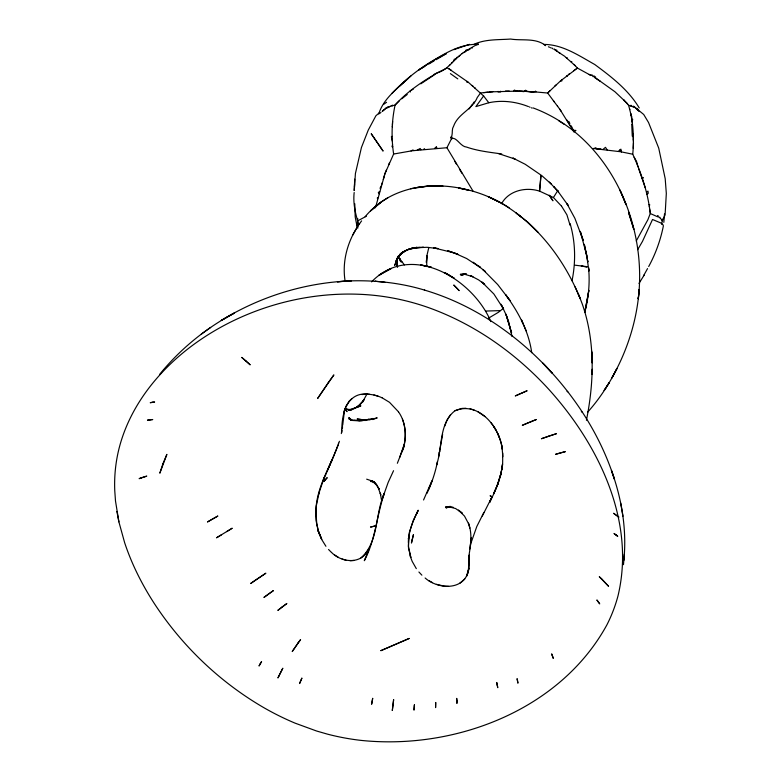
<?xml version="1.0" encoding="UTF-8"?>
<svg xmlns="http://www.w3.org/2000/svg" width="781" height="781" viewBox="0 0 781 781"><rect width="100%" height="100%" fill="white"/><g stroke="black" fill="none" stroke-linecap="round" stroke-linejoin="round"><path stroke-width="1.17" d="M469.859 528.093L468.424 523.124C472.271 533.033 470.855 543.693 469.225 553.866C468.932 560.504 469.947 567.357 467.594 573.742C461.024 591.032 436.764 588.532 425.128 577.999M500.611 91.231L500.611 91.914L498.102 91.914L498.112 91.397M468.004 572.61L466.491 576.329L468.893 568.138L468.317 571.302L469.371 554.744M354.281 190.3L355.414 173.519L361.437 147.511L368.251 130.124L375.905 115.754L379.244 112.864M354.447 186.942L354.672 179.142M527.8 91.387L533.101 92.187L521.796 90.996L491.552 91.826L480.549 92.959L477.289 97.459C472.378 109.652 458.047 113.596 453.663 126.063C451.135 129.461 453.419 134.986 450.813 137.632L451.418 138.852M502.476 203.841C539.944 226.236 567.25 263.685 582.343 304.219C595.307 341.434 594.107 382.085 586.424 420.256M519.082 91.094L523.944 91.65L524.354 91.162M591.93 374.509L592.115 369.257M400.175 260.971L400.262 258.775M539.456 191.277L540.95 175.588L539.691 191.179C526.043 186.679 508.802 190.447 501.519 203.743M560.367 53.469L556.873 51.204L556.824 50.199L553.895 49.359L554.217 48.9M636.242 241.007L647.908 219.666L650.261 213.516C648.025 192.878 641.308 173.031 632.756 154.218C634.24 137.846 633.313 121.006 628.529 105.24L623.619 99.792L624.839 101.491M633.245 148.283L633.479 142.855M354.174 192.536C352.914 203.529 355.492 214.267 358.811 224.547M341.814 432.381C341.404 414.643 346.461 390.598 369.833 394.337M397.012 259.907L397.07 266.829L396.738 261.596L397.666 256.959L396.797 261.723L396.973 259.731M354.125 190.613L354.525 184.306M623.824 560.494C626.948 530.026 621.842 499.079 611.425 470.406L614.383 479.075C600.501 435.3 574.826 395.821 542.805 363.136L552.235 373.123C517.842 335.244 474.135 304.844 424.815 290.181L424.356 290.054M623.492 564.673L624.312 554.149M663.83 222.351L664.514 213.896M342.722 425.108L344.519 410.074L343.796 413.159M638.477 297.17L639.151 289.458L638.282 298.732L638.477 297.17C635.295 325.579 625.952 353.207 611.816 378.033L616.97 368.456C609.043 384.193 599.388 399.12 587.576 412.231M408.434 542.58C408.531 531.5 412.866 521.132 417.786 511.399M638.282 298.732C647.625 222.068 608.233 135.865 533.072 107.905M662.513 219.158L661.634 224.215M491.024 422.746C497.077 430.351 500.797 439.586 502.339 449.143C499.977 427.471 478.802 400.858 455.04 410.699C439.332 422.736 442.368 445.873 437.165 463.045C435.007 473.511 431.512 483.703 426.953 493.367M469.762 549.082L471.334 537.787M498.122 483.498L493.494 494.041L498.122 483.498L501.451 471.587L500.748 475.131L502.486 464.226C501.07 477.757 495.779 490.448 489.55 502.417L492.079 496.775L490.224 495.867L492.079 496.775L489.55 502.417M567.377 75.386L567.289 76.138L566.44 76.138M561.89 79.799L561.783 80.99L560.494 80.951M436.921 464.705L437.292 461.883M342.351 428.466L342.566 426.787M470.494 545.372L470.963 541.994M402.44 419.221C406.061 428.554 406.14 439.02 403.308 448.577C406.598 436.335 406.022 422.423 398.466 411.812M501.841 469.83L502.642 464.383L502.73 453.029M357.883 228.032L357.337 225.738L357.727 218.446M451.926 138.413C456.865 137.183 460.478 146.652 466.56 147.072C477.894 151.016 489.921 152.266 501.753 153.964M341.326 433.582L341.902 430.097M438.541 457.227L442.622 434.412M409.049 535.61L408.395 546.3L410.845 557.507L408.512 548.174L408.483 538.304L408.443 539.105L409.332 532.476L413.266 520.468L418.167 510.218L416.712 513.703M572.024 280.75C575.89 261.879 575.509 242.042 570.071 223.522M375.436 207.785L384.965 173.616L393.624 154.033C391.203 137.759 391.652 121.094 395.088 105.005C407.008 91.807 421.974 81.702 437.301 72.887C450.852 68.855 456.524 53.791 469.986 49.291M633.303 139.438L633.42 141.302M633.098 136.265L633.303 139.389M632.288 123.701L632.327 124.238M552.177 48.09L552.782 48.803M584.832 312.097L588.874 290.425L584.813 312.215C588.64 297.678 590.036 282.478 588.532 267.493L588.913 271.085L586.599 254.518L584.286 244.316L587.868 261.908L587.605 260.356M392.589 122.392L392.638 121.494M392.452 125.116L392.56 122.851M392.355 126.932L392.404 126.014M397.363 463.27L403.142 448.47M378.746 114.026C383.305 98.689 397.383 88.595 408.541 78.071M402.244 451.76L404.08 445.219M428.847 247.401L426.846 255.826L426.699 266.546M439.147 453.058L439.693 451.164M382.807 110.902L382.212 111.39M403.982 445.033L399.667 457.51M471.548 541.428L476.8 526.511L483.878 512.443M500.543 474.887L497.321 484.874M383.286 179.484L384.779 174.241M338.837 443.13L339.403 441.275M383.656 494.441L382.173 499.235L388.167 482.414L393.546 470.699M423.546 149.454L424.454 148.702L424.776 149.308M398.076 256.822L396.123 262.572L397.754 257.642L396.68 261.645L397.617 267.053M398.125 256.666L394.669 265.394L398.212 257.017M324.213 477.347L318.521 494.393L319.038 492.772L316.266 505.981L315.885 513.039C315.583 487.842 330.88 466.306 338.603 443.159M338.163 445.082L331.007 462.791M444.731 426.104L446.947 420.305L450.559 414.633M350.923 420.363L351.225 419.553L348.834 417.542L350.923 420.363L360.998 420.969L373.103 418.46M323.119 480.813L331.808 460.243L327.727 470.035M428.818 489.062L432.371 480.227M382.358 182.51L381.909 184.072M431.688 481.34L423.556 499.986M328.723 467.585L329.797 465.154M361.613 220.896C348.814 237.561 341.844 259.136 344.958 280.125M662.044 220.057L662.356 220.789L665.1 214.921L666.32 193.444L665.207 178.742L658.725 148.136L648.542 122.519L643.729 114.504L633.772 106.284C633.459 107.739 633.206 105.318 632.786 106.519M466.96 81.341L466.735 82.064L468.258 82.259M367.011 393.936L362.482 402.156L364.014 399.706L359.309 405.329M492.079 496.775L482.307 516.016M473.198 191.394L446.927 147.726L452.053 137.651M630.579 105.855L630.97 105.24L631.683 106.187M345.514 406.921L349.234 401.014L351.85 398.681M392.042 105.718L392.355 105.113L392.413 105.63M575.929 69.109L574.855 69.812M642.948 177.804L641.816 178.332L643.378 177.834M643.485 275.888L647.547 268.596M648.699 266.506C655.601 253.854 660.589 240.011 663.381 225.865L662.757 224.401L660.609 222.878L652.525 219.49L642.509 241.329L637.677 249.676M387.903 107.065L387.435 107.915L390.48 106.138M352.67 235.169L357.854 226.187M398.769 256.373L395.957 260.932L400.614 253.61L396.514 259.312L401.151 253.835L397.88 257.056L403.338 251.707L397.88 257.056M557.849 190.457L553.436 197.544L561.529 206.135M638.975 283.454L644.374 274.756M469.127 108.949L472.349 104.283M632.756 154.218L620.788 151.768L593.062 148.478M448.948 68.865L468.493 82.425L483.595 95.965L475.893 106.606L488.789 102.741M462.508 53.274L462.059 53.655M631.556 117.648L631.956 117.121L631.077 115.383M630.941 114.768L631.38 114.182L630.716 113.714M389.416 162.956L388.489 165.045M569.203 73.922L568.422 74.556M159.734 374.265C180.157 349.146 205.745 328.235 234.349 313.083L221.267 320.474C260.219 296.497 305.342 282.478 351.099 280.887L337.46 281.746L351.099 280.887M566.801 119.942L567.309 120.801M365.147 216.688C400.507 174.348 466.569 179.864 509.095 207.766M571.389 62.158L571.838 61.66L570.579 61.455M575.207 65.711L564.556 56.203L558.62 52.337M509.261 91.055L505.463 91.035M358.479 406.247L363.116 401.249L357.102 406.979L358.352 406.042L353.891 408.746M371.58 281.873C410.542 241.446 472.564 278.397 490.888 321.616M589.147 74.38L590.758 75.337M464.793 578.936L459.579 583.427M393.624 154.033L412.202 150.762L446.927 147.726M600.443 81.4L594.985 77.836L595.639 77.134L593.853 75.825L593.033 76.684L591.881 74.703L591.09 75.532L577.462 68.093L573.947 64.393M533.111 91.719L547.666 93.027L560.416 80.99L577.462 68.093M492.811 91.738L489.482 92.041M399.179 100.983L395.088 105.005L387.2 107.319L382.456 111.048L382.944 110.795M647 194.459L648.259 193.258L647.966 191.081L646.502 192.448M392.062 93.261C407.721 76.987 425.713 63.183 446.302 53.694L436.091 59.717M358.089 220.652L366.387 216.21M634.162 157.245L636.554 161.491L638.009 166.9M649.294 206.819L649.675 204.573L649.001 204.729M649.597 208.908L650.085 212.256M399.101 86.506L410.865 76.011M638.721 168.852L645.204 187.665M600.413 149.083L601.097 149.132M618.308 151.436L620.895 149.142L621.451 151.895M603.039 149.396L605.48 147.336L607.169 149.952M400.887 254.108L404.441 251.17L400.243 254.372L407.506 249.627M381.489 201.859L370.633 210.782L381.489 201.859L387.923 197.7M379.546 113.567L380.952 112.425M450.715 69.89L451.379 70.358M357.337 225.738L359.611 223.903M503.335 308.368L498.346 312.341L488.496 318.189M401.776 98.777L407.213 94.511M420.813 83.821L434.109 75.005L433.982 74.42L447.24 67.927L450.383 69.655M360.959 557.898C379.068 541.897 374.802 514.152 384.32 493.485C376.627 515.606 375.554 539.73 364.317 560.709L369.384 548.223L365.996 553.387L366.933 552.138C358.928 564.624 340.78 561.949 331.515 552.431M553.378 100.661L554.237 101.813M557.634 106.353L557.409 106.05M465.564 51.087L467.585 49.564M516.963 91.016L518.096 91.016M461.893 173.216L459.453 169.184M569.164 123.925L569.847 123.437L568.773 121.358L567.982 121.934M574.123 131.755L575.919 130.427C571.604 131.589 572.942 125.556 569.925 125.204M458.837 56.408L459.911 55.49M210.655 327.434L201.313 334.122M383.676 104.342L386.556 102.291M449.29 65.545L449.807 64.96M386.575 107.827L385.668 108.432L386.117 108.198M385.306 108.862L383.744 109.916L384.525 109.506M436.501 146.965L435.085 147.853L436.442 147.072L437.048 148.273M226.734 531.597L232.221 528.21L216.513 537.797L221.511 534.79M453.439 61.084L454.376 59.112L455.596 59.18L457.002 57.286L457.754 57.325M451.35 63.261L452.394 62.168M424.864 66.356L418.743 69.968C436.677 58.868 455.909 43.619 477.943 44.361M428.945 63.944L434.051 60.928M413.266 89.122L410.171 90.928L410.464 91.953M468.785 49.203L478.216 43.765M392.57 144.612L391.994 146.73L392.745 146.584M403.992 251.638L400.497 253.649L407.399 249.686L404.187 251.404L409.293 249.032L406.452 250.135L416.859 247.323L409.322 248.934L423.331 247.089M417.103 150.196L420.188 148.478L420.871 149.757M381.47 185.566L380.064 188.153L380.474 188.963M379.693 191.648L378.336 192.39L379.049 193.844M377.916 197.7L377.282 198.052L377.623 198.716M474.077 44.292C485.294 39.04 498.493 39.938 510.608 39.05C521.786 40.856 534.673 37.83 544.494 44.732M401.844 261.674L401.131 262.055L398.417 257.076M411.07 150.938L412.768 150.02L414.057 150.538M463.631 52.669L465.369 51.741L465.896 50.15L467.79 50.453M392.13 136.324L391.379 136.724L392.335 141.215M464.793 273.848L462.987 274.736L465.164 273.643M462.987 274.736L464.226 274.111L461.093 275.166L465.125 273.809L460.702 274.795L466.169 273.985M449.417 506.527L446.254 507.943L449.319 506.586M473.061 103.307L474.174 102.809L474.047 101.94M455.02 410.738L461.981 408.404L465.984 408.248M474.663 87.648L475.492 88.38M451.828 136.9L451.057 137.212L451.828 139.028M372.771 419.563L377.194 417.855L368.808 420.002M352.934 409.078L349.127 410.425L360.89 405.886L348.97 409.947L352.094 409.615L345.241 409.166L350.2 410.279L344.567 408.385L347.047 411.675L344.958 408.902M469.537 44.341L453.956 49.633M465.183 273.78L463.279 274.404L465.271 273.858M364.864 420.559L368.974 419.338L359.289 420.627L354.213 420.051M448.372 506.752L445.492 507.543L450.217 506.332M376.442 525.691L370.477 527.068L376.178 525.74M409.322 248.934L412.124 248.329M410.455 188.699L430.106 185.898L442.759 186.054L430.106 185.898L417.591 187.294M386.468 169.887L385.082 173.314M476.605 44.82L478.275 44.556M483.644 92.636L488.203 92.168M361.925 394.561C368.759 393.536 375.778 394.883 382.007 397.773M420.11 247.216L411.929 247.958L426.963 247.294L438.034 248.592L433.748 247.889L453.244 252.654L447.786 250.75L457.93 254.352L453.722 252.722L466.657 258.531L480.374 267.532L478.607 266.126L485.489 271.72L482.912 269.572L497.692 284.538L510.11 300.685L505.678 294.749C518.242 311.922 528.776 331.32 531.715 352.661M500.191 310.613L485.977 311.053M448.118 506.849L445.57 507.035L453.331 507.435L448.392 506.703L455.587 508.529L462.176 513.078L458.496 510.11L464.5 516.095L468.629 523.846M350.083 560.719L354.018 560.485M543.508 44.449C562.222 44.166 578.877 55.636 594.722 64.491C611.406 76.821 628.402 89.844 639.219 107.924M554.842 86.027L555.984 84.992M364.932 420.002L357.288 419.046L364.932 420.002L357.483 420.1L359.289 420.627M463.943 274.316L460.302 274.356L466.53 274.297L463.699 273.975L472.944 276.767L470.728 275.732L478.655 279.93L484.708 284.382L481.936 282.078L493.856 293.978L503.579 309.051L501.021 304.2L506.4 315.417L511.584 332.901L505.883 314.167L508.587 321.567L512.063 336.543M350.122 280.896C375.3 280.115 400.673 282.829 424.815 290.181M544.777 45.366L545.597 45.649M548.76 91.943L549.912 90.791M448.597 586.375L444.545 586.219L436.394 584.325M435.456 148.478L434.997 148.429M593.902 148.527L595.796 147.726L596.557 148.751M600.111 149.054L596.84 148.771M385.053 282.292L375.192 281.258L375.964 281.345M575.128 265.189L582.421 266.126M582.597 266.145L586.746 267.17L587.351 266.682L581.298 265.999M370.467 481.486L374.499 481.936M559.782 109.223L561.139 111.234M472.993 86.193L472.134 85.451M471.822 47.934L472.368 48.012M566.303 57.726L567.26 57.882L567.318 58.614M533.325 91.738L534.565 91.943L535.561 91.123L535.951 91.904M539.691 191.179L553.436 197.544M374.421 481.838L366.67 479.163M466.901 189.793L458.701 188.026L468.746 190.213M498.512 153.593L515.099 159.09L512.912 158.065L525.232 164.293L541.741 175.598L551.386 184.16M373.914 395.01L378.014 396.143M342.107 559.05L346.061 560.221M628.529 105.24L635.041 107.563L639.18 111.566M470.074 408.814L474.077 410.025M351.225 419.553L354.125 420.481M528.376 106.577C515.919 101.628 501.978 99.89 488.808 102.75L483.595 95.965M529.342 106.938L530.084 107.222M374.529 482.238L371.951 481.233L375.397 483.088L371.932 480.793L377.067 485.606L375.944 483.966L379.068 488.926L375.944 483.966M548.428 46.792L549.619 47.29M650.261 213.516L657.124 216.562L658.051 215.654L657.534 216.737L660.072 217.43L659.877 217.987L661.956 219.861M531.402 107.807L532.046 108.1M348.658 418.811L351.089 419.993M550.517 47.67L551.21 48.012M382.026 397.763L389.514 402.322L398.495 411.812M638.262 109.945L637.833 109.223L638.097 110.16M428.681 580.527L432.459 582.636M477.943 411.772L485.021 416.595M564.253 124.345L558.835 120.821M334.785 555.066L338.319 557.322M555.106 50.052L556.873 51.204M567.065 391.33L567.797 391.808M593.999 76.772L614.872 91.699L627.612 103.717M450.403 73.629L457.803 78.891M631.79 118.741C634.26 119.473 630.902 120.801 632.2 122.353M629.574 108.774L629.808 109.555M473.188 262.221L480.374 267.532M581.328 411.558L582.148 412.163M527.409 221.892L538.06 232.445L527.409 221.892L516.124 212.979L521.415 217.167M637.257 109.213L637.032 108.364L637.325 109.233M618.825 517.071L613.583 513.273L618.718 517.071M573.996 70.378L573.576 70.661M328.557 549.492L331.486 552.47M549.326 182.061L558.63 192.009L553.797 186.532L554.549 187.391M418.909 572.014L421.877 575.158M404.382 264.905L397.88 256.353M557.253 190.359L568.129 205.413L566.781 203.382L574.894 218.338L583.261 240.568L580.312 231.41L586.853 255.983M547.666 93.027L560.075 109.623L573.947 131.969M561.568 206.194L566.938 214.873L570.12 225.358M325.921 546.29L321.606 539.339L317.896 530.065L319.917 535.678M416.312 568.636L412.192 561.393L410.045 555.75M493.553 426.201L495.779 429.775M620.016 149.718L621.237 151.699M454.806 161.364L456.416 164.166M527.429 91.357L525.545 90.245L524.578 91.182M516.426 91.026L514.376 90.088L513.771 91.035M575.099 286.881L580.361 298.742L578.243 293.939M378.131 487.461L380.718 494.9L380.327 493.055L381.382 499.537M526.248 330.949L521.483 319.966L522.821 323.07M497.702 433.553L499.264 437.35M396.963 264.349L397.529 266.712M357.249 227.554L355.189 216.864L354.769 203.734M632.932 133.678L633.059 135.582M116.896 511.448L118.897 521.903L124.657 542.746A272.803 229.341 23.5 0 0 137.31 573.586A298.567 252.185 22.6 0 0 154.238 603.41C182.08 646.033 219.881 682.194 263.949 707.732A232.006 192.507 23.2 0 0 295.062 723.138L316.569 731.006L327.522 734.16A204.798 168.696 23.2 0 0 360.949 740.378C454.698 750.18 560.153 710.31 606.896 624.878A208.342 174.436 21.3 0 0 617.986 595.923C635.959 521.025 598.549 444.643 549.316 389.914A293.031 242.93 24.6 0 0 520.576 361.945A270.577 225.602 24.3 0 0 488.447 337.656C469.898 325.511 450.032 315.368 429.159 307.841A203.099 172.396 24.2 0 0 404.08 300.421A208.078 176.399 24.1 0 0 365.723 294.622C319.761 291.577 273.184 301.212 231.869 321.469A311.385 258.169 21.6 0 0 191.482 346.149C159.861 369.911 133.453 402.069 121.416 440.142A204.476 170.16 25.9 0 0 115.315 470.094A199.243 165.728 26.1 0 0 114.758 490.634L115.5 501.021L118.888 521.864M501.548 445.19L502.251 449.104M622.955 516.251L620.69 503.023M502.212 448.997L502.808 456.7M631.761 124.521L632.259 136.187M591.705 351.108L592.086 362.882L591.764 352.446M469.166 555.34L469.235 561.627M435.691 702.49L435.583 707.557L435.691 702.49M426.846 255.826L426.387 262.377L426.846 255.826M414.399 704.862L414.008 709.929L414.399 704.862M393.624 699.688L392.316 710.476L393.624 699.688M372.674 698.39L371.678 704.072L372.674 698.39M412.124 540.091L411.441 543.039L413.442 534.634L412.124 540.091M162.985 463.563L159.832 473.188L166.88 454.386L162.985 463.563M301.847 678.211L299.592 683.512L301.847 678.211M279.042 675.711L277.929 677.947L282.82 668.214L279.042 675.711M260.249 663.85L259.019 665.998L261.576 661.575L260.249 663.85M609.16 382.719L604.23 390.344L609.16 382.719M328.371 382.475L317.584 398.525L333.887 374.909L328.371 382.475M297.942 643.095L292.231 651.53L300.568 639.629L297.942 643.095M325.374 479.661L323.656 481.623L327.239 477.66L325.374 479.661M282.166 606.964L277.821 610.4L286.861 603.518L282.166 606.964M268.498 594.048L263.91 597.455L273.428 590.592L268.498 594.048M255.377 580.195L250.613 583.534L265.862 573.205L255.377 580.195M382.192 273.213L378.805 275.429L391.213 268.498L382.192 273.213M217.733 516.095L207.58 521.893L217.733 516.095M522.674 392.667L515.284 395.938L527.126 390.744L522.674 392.667M409.176 638.458L380.923 650.641L409.176 638.458M530.982 421.642L522.313 425.294L536.303 419.524L530.982 421.642M141.449 477.767L139.116 478.655L146.769 476.117L141.449 477.767M549.238 435.954L541.399 438.737L556.462 433.68L549.238 435.954M560.602 452.834L555.594 454.298L565.327 451.652L560.602 452.834M152.334 402.303L150.235 402.713L154.618 401.99L152.334 402.303M150.001 419.797L147.463 420.158L152.754 419.543L150.001 419.797M424.415 265.686L420.725 264.954L431.337 267.18L424.415 265.686M496.901 200.766L488.408 196.792L500.885 202.914L496.901 200.766M448.587 274.805L444.584 272.53L454.298 278.329L448.587 274.805M616.004 534.926L614.012 533.482L617.742 536.371L616.004 534.926M245.888 360.949L241.749 357.405L250.203 364.844L245.888 360.949M601.575 578.741L599.271 576.72L608.555 586.258L601.575 578.741M456.485 287.74L453.761 285.016L459.169 290.639L456.485 287.74M598.392 601.966L596.86 599.974L599.71 603.889L598.392 601.966M375.768 140.375L371.209 133.736L383.1 151.075L375.768 140.375M551.015 197.788L549.258 195.211L552.928 200.795L551.015 197.788M321.694 539.251L318.658 531.793L321.694 539.251M622.555 195.982L619.938 190.027L626.059 204.681L622.555 195.982M552.538 656.186L551.63 653.873L553.28 658.373L552.538 656.186M630.931 219.881L628.52 212.295L633.821 229.36L630.931 219.881M318.521 531.939L316.783 524.207L315.758 509.544L316.041 520.566L318.521 531.939M497.302 685.152L496.736 682.477L497.751 687.68L497.302 685.152M517.569 680.993L517.081 678.669L517.93 683.18L517.569 680.993M456.865 700.967L456.719 698.37L456.924 703.408L456.865 700.967"/></g></svg>
